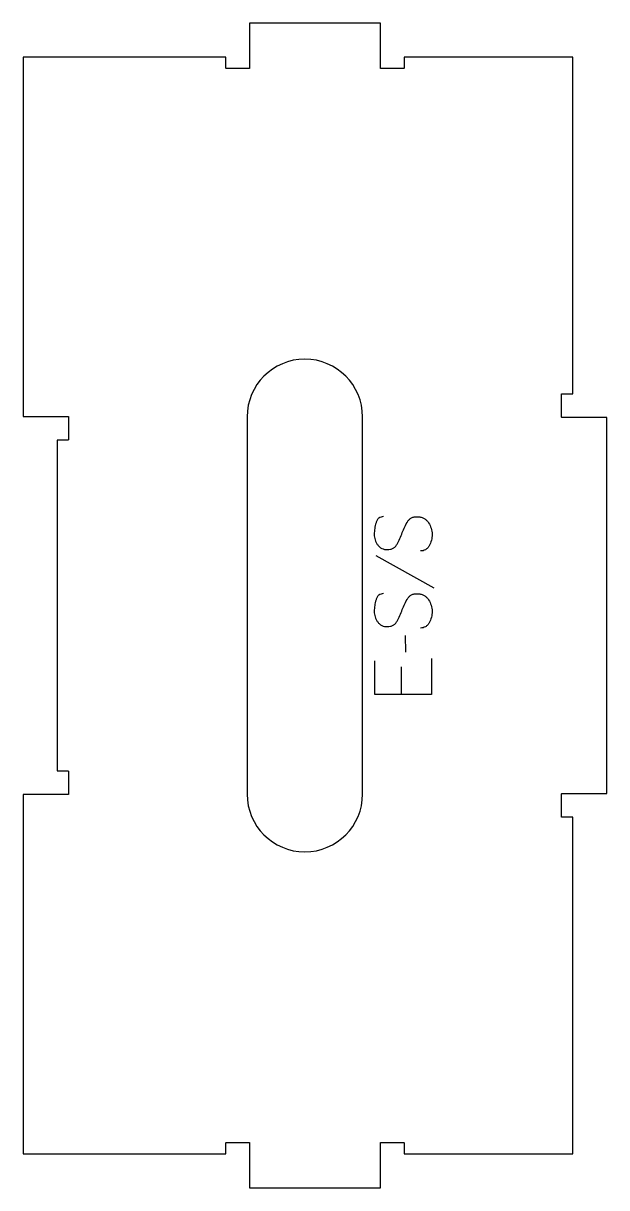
# Model space of a CAD drawing. Extents: x 0 to 310, y 0 to 618.
import ezdxf

# ---------------------------------------------------------------- set-up
doc = ezdxf.new("R2010")
doc.units = 0
for name, color, linetype in [('1_ANYTOOL_1MMDEEP_LABELS_S', 2, 'CONTINUOUS'), ('3_ANYTOOL_CUTTHROUGH_INSID', 4, 'CONTINUOUS'), ('4_ANYTOOL_CUTTHROUGH_OUTSI', 5, 'CONTINUOUS')]:
    doc.layers.add(name, color=color, linetype=linetype)

msp = doc.modelspace()

# ---------------------------------------------------------------- linework, layer by layer
at = {"layer": '1_ANYTOOL_1MMDEEP_LABELS_S'}
for p, q in [((186.993197, 335.342857), (217.764625, 318.157143)), ((202.636054, 292.785714), (202.721768, 284)), ((200.450339, 276.285714), (200.450339, 261.628571))]:
    msp.add_line(p, q, dxfattribs=at)
for points in [[(191.107482, 355.871429, 0.071867), (189.770876, 355.678315, 0.100684), (188.589625, 355.051786, 0.047558), (188.113175, 354.577232, 0.038563), (187.724447, 354.027232, 0.037928), (187.376978, 353.330044, 0.026634), (187.121768, 352.592857, 0.028461), (186.435785, 349.569524, 0.041577), (186.178911, 346.485714, 0.036938), (186.290051, 344.983354, 0.041531), (186.634268, 343.517857, 0.041583), (187.211476, 342.14048, 0.038125), (188.000339, 340.871429, 0.057611), (188.992244, 339.801276, 0.065808), (190.212839, 339.007143, 0.06469), (191.672394, 338.529647, 0.046778), (193.207482, 338.385714, 0.052235), (194.757325, 338.54807, 0.075448), (196.207482, 339.092857, 0.076671), (197.380535, 340.008949, 0.061023), (198.264625, 341.214286, 0.021951), (199.791971, 344.24314, 0.018213), (201.071768, 347.385714, -0.02405), (202.37723, 350.487199, -0.02981), (204.007482, 353.428571, -0.068439), (204.973413, 354.569873, -0.079282), (206.225339, 355.378571, -0.076308), (207.804021, 355.803571, -0.047772), (209.450339, 355.828571, -0.046243), (211.131299, 355.535337, -0.06359), (212.702125, 354.885714, -0.064671), (213.986314, 353.91289, -0.057073), (215.000339, 352.657143, -0.067522), (216.36325, 349.688834, -0.070793), (216.864625, 346.464286, -0.064027), (216.50211, 343.325271, -0.070447), (215.321768, 340.4, -0.054374), (214.472135, 339.241583, -0.074742), (213.361054, 338.342857, -0.075199), (212.054675, 337.81985, -0.057737), (210.650339, 337.657143)], [(191.107482, 315.028571, 0.071867), (189.770876, 314.835458, 0.100684), (188.589625, 314.208929, 0.047558), (188.113175, 313.734375, 0.038563), (187.724447, 313.184375, 0.037928), (187.376978, 312.487187, 0.026634), (187.121768, 311.75, 0.028461), (186.435785, 308.726667, 0.041577), (186.178911, 305.642857, 0.036938), (186.290051, 304.140497, 0.041531), (186.634268, 302.675, 0.041583), (187.211476, 301.297623, 0.038125), (188.000339, 300.028571, 0.057611), (188.992244, 298.958419, 0.065808), (190.212839, 298.164286, 0.06469), (191.672394, 297.68679, 0.046778), (193.207482, 297.542857, 0.052235), (194.757325, 297.705213, 0.075448), (196.207482, 298.25, 0.076671), (197.380535, 299.166092, 0.061023), (198.264625, 300.371429, 0.021951), (199.791971, 303.400283, 0.018213), (201.071768, 306.542857, -0.02405), (202.37723, 309.644342, -0.02981), (204.007482, 312.585714, -0.068439), (204.973413, 313.727016, -0.079282), (206.225339, 314.535714, -0.076308), (207.804021, 314.960714, -0.047772), (209.450339, 314.985714, -0.046243), (211.131299, 314.69248, -0.06359), (212.702125, 314.042857, -0.064671), (213.986314, 313.070033, -0.057073), (215.000339, 311.814286, -0.067522), (216.36325, 308.845977, -0.070793), (216.864625, 305.621429, -0.064027), (216.50211, 302.482413, -0.070447), (215.321768, 299.557143, -0.054374), (214.472135, 298.398726, -0.074742), (213.361054, 297.5, -0.075199), (212.054675, 296.976993, -0.057737), (210.650339, 296.814286)]]:
    msp.add_lwpolyline(points, format="xyb", dxfattribs=at)
msp.add_lwpolyline([(216.521768, 280.571429), (216.521768, 261.628571), (186.521768, 261.628571), (186.521768, 279.457143)], dxfattribs=at)
at = {"layer": '3_ANYTOOL_CUTTHROUGH_INSID'}
msp.add_lwpolyline([(180, 208.75), (180, 408.75, 1), (118.716294, 408.75), (118.716294, 208.75, 1)], format="xyb", close=True, dxfattribs=at)
at = {"layer": '4_ANYTOOL_CUTTHROUGH_OUTSI'}
msp.add_lwpolyline([(18, 221), (23.75, 221, -0.414214), (24, 220.75), (24, 208.75, -0.414214), (23.75, 208.5), (0, 208.5), (0, 18), (107.5, 18), (107.5, 23.75, -0.414214), (107.75, 24), (119.75, 24, -0.414214), (120, 23.75), (120, 0), (189.5, 0), (189.5, 23.75, -0.414214), (189.75, 24), (201.75, 24, -0.414214), (202, 23.75), (202, 18), (291.5, 18), (291.5, 196.5), (285.75, 196.5, -0.414214), (285.5, 196.75), (285.5, 208.75, -0.414214), (285.75, 209), (309.5, 209), (309.5, 408.5), (285.75, 408.5, -0.414214), (285.5, 408.75), (285.5, 420.75, -0.414214), (285.75, 421), (291.5, 421), (291.5, 599.5), (202, 599.5), (202, 593.75, -0.414214), (201.75, 593.5), (189.75, 593.5, -0.414214), (189.5, 593.75), (189.5, 617.5), (120, 617.5), (120, 593.75, -0.414214), (119.75, 593.5), (107.75, 593.5, -0.414214), (107.5, 593.75), (107.5, 599.5), (0, 599.5), (0, 409), (23.75, 409, -0.414214), (24, 408.75), (24, 396.75, -0.414214), (23.75, 396.5), (18, 396.5)], format="xyb", close=True, dxfattribs=at)

doc.saveas('drawing.dxf')
